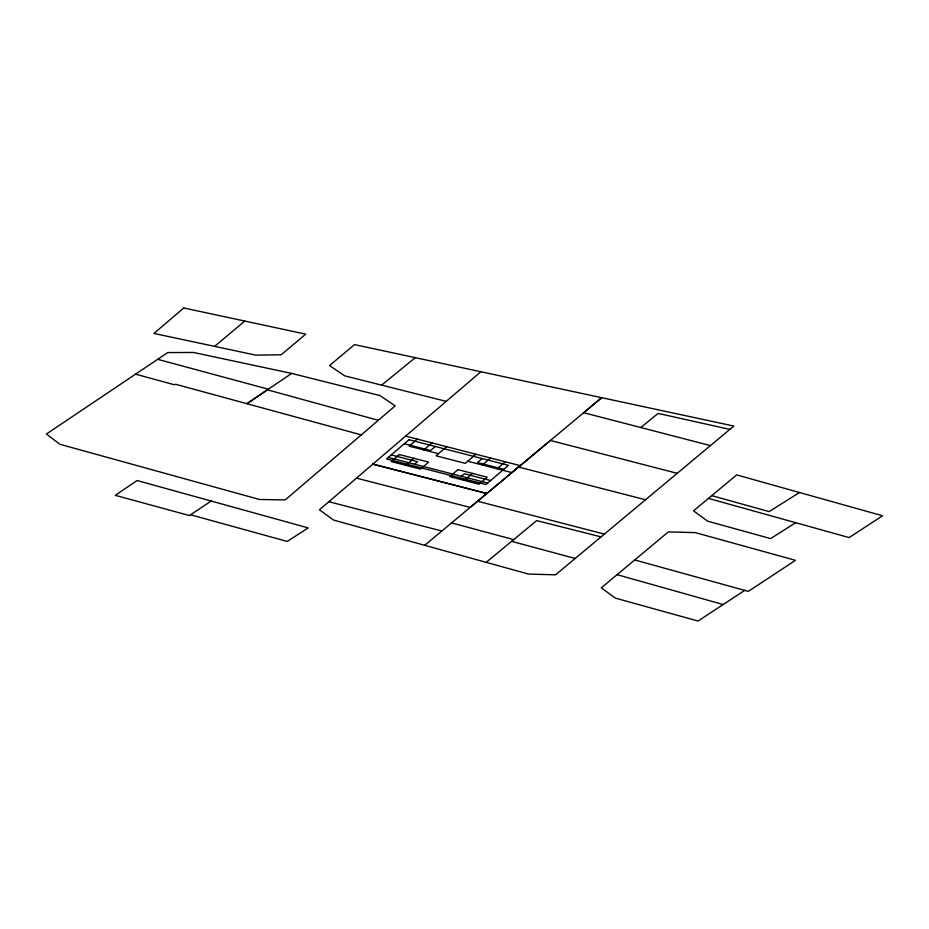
<?xml version="1.0" encoding="UTF-8"?>
<svg xmlns="http://www.w3.org/2000/svg" width="929" height="929" viewBox="0 0 929 929"><rect width="100%" height="100%" fill="white"/><g stroke="black" fill="none" stroke-linecap="round" stroke-linejoin="round"><path stroke-width="1.39" d="M378.335 420.314L395.185 405.88L380.007 395.591L291.671 373.412L193.499 352.474L167.719 352.567L46.45 434.006L59.828 444.259L259.481 499.477L285.191 499.918L378.335 420.314L267.424 389.82M417.342 439.138L409.155 446.141L438.453 453.689M405.81 465.324L413.997 458.322M423.81 449.915L431.985 442.912M414.589 464.198L417.516 461.701L391.26 454.931M435.271 446.489L430.603 450.495L404.347 443.725M446.64 446.686L436.003 455.791L465.301 463.339L475.927 454.235M461.458 476.287L464.395 473.767L490.651 480.537M482.151 458.566L477.483 462.561L503.739 469.331M464.407 480.421L472.582 473.418M482.395 465.011L490.582 458.009M497.05 468.785L505.225 461.783M519.88 465.557L511.693 472.559L467.751 461.237M446.222 401.363L344.74 375.85L329.551 365.55L354.506 344.613L733.852 426.063L555.577 574.819L528.543 574.076L333.534 520.066L319.448 509.789L480.874 371.751M214.622 346.366L244.791 321.062M710.453 445.606L583.702 412.72L601.69 397.682L470.12 507.42L356.492 478.133M708.479 498.408L736.674 474.905L882.55 515.781L849.129 537.577L708.479 498.408L693.533 510.834L707.608 521.169L770.594 538.588L795.688 522.69M424.681 545.323L550.467 440.462L677.218 473.337M486.181 562.347L536.707 520.6L601.028 536.881M381.622 385.129L415.286 357.653M640.813 427.537L658.08 413.405L729.869 429.407M291.671 373.412L246.928 403.709L268.307 389.205L157.709 359.314M190.55 514.771L287.224 541.433L308.184 527.904L137.097 480.514L115.266 495.331L189.4 515.537L211.173 501.033M744.733 590.391L698.027 621.025L615.323 598.113L601.295 587.848L668.334 531.911L695.31 532.619L795.456 560.326L748.344 591.378L634.716 559.955M799.463 492.509L769.131 511.612L711.788 495.633M405.613 436.119L520.205 465.638M388.334 457.44L487.713 483.057M372.866 464.128L486.842 493.508L372.831 464.14M518.545 467.032L645.516 499.767M477.587 501.219L604.407 534.105M328.901 501.73L441.821 531.005M451.564 522.911L513.702 539.621M511.624 541.34L575.179 558.468M361.288 434.877L175.453 384.223L174.524 384.815L135.541 374.155M617.111 574.656L723.157 604.547M409.015 439.731L386.58 458.926L485.983 484.532L508.407 465.336L409.015 439.731M399.342 454.548L391.167 461.55L420.465 469.099L428.641 462.096L399.342 454.548M457.939 469.644L449.752 476.647L479.05 484.195L487.237 477.192L457.939 469.644M183.779 307.975L153.935 333.441L255.8 355.145L281.162 354.785L305.746 334.15L183.779 307.975"/></g></svg>
